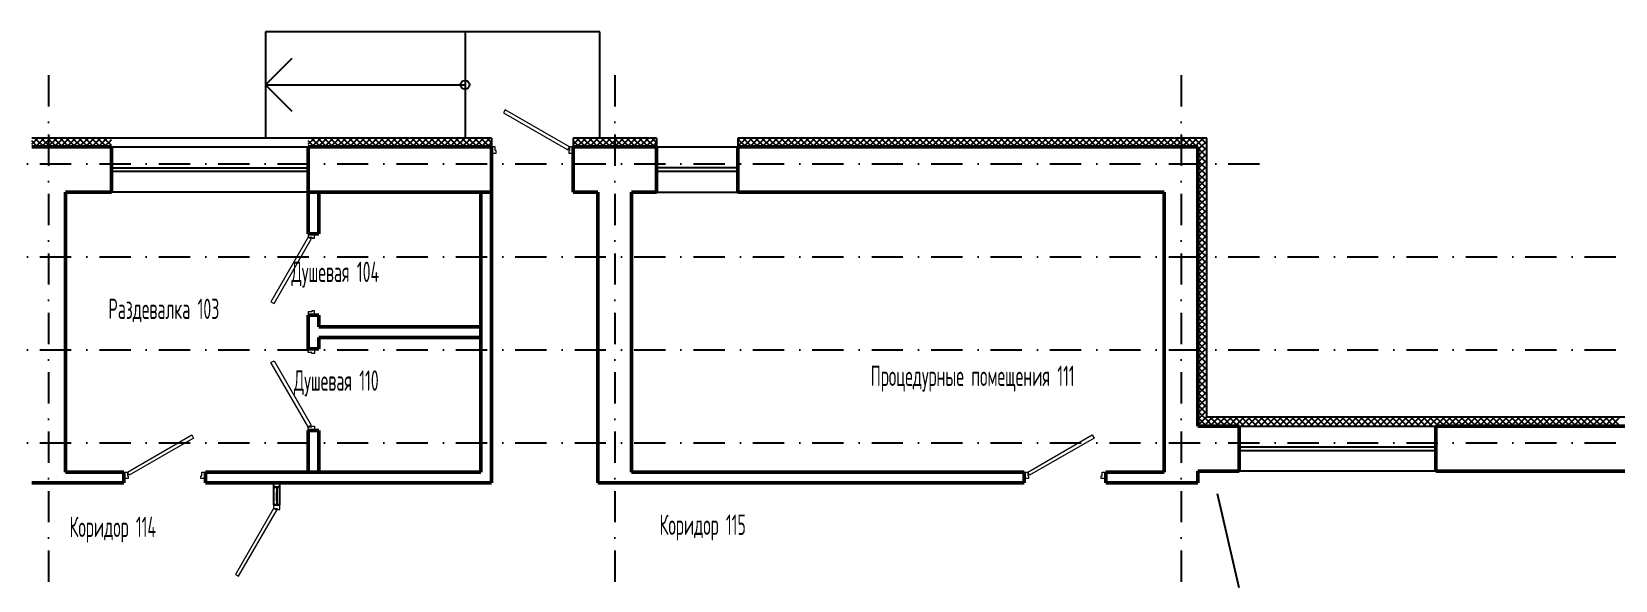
# Model space of a CAD drawing. Extents: x -1560602 to 321118, y -2308202 to -430103.
# Drawn here: x -1522665 to -1504795, y -2036983 to -2030793 of the extents above; entities that cross this region are included whole.
import ezdxf

# ---------------------------------------------------------------- set-up
doc = ezdxf.new("R2010")
doc.units = 0
doc.header["$MEASUREMENT"] = 0
doc.linetypes.add('Dot & Dashed', pattern=[670.277762, 352.777767, -176.388884, 0, -141.111112])
doc.linetypes.add('Штрихпунктирная', pattern=[0.670278, 0.352778, -0.176389, 0, -0.141111])
doc.layers.get('0').update_dxf_attribs({"color": 255, "linetype": 'CONTINUOUS'})
doc.layers.add('Двери', color=4, linetype='CONTINUOUS', lineweight=15)
doc.layers.add('стены', color=5, linetype='CONTINUOUS', lineweight=50)
for name, color, linetype in [('Оси', 253, 'Dot & Dashed'), ('отделка', 240, 'CONTINUOUS'), ('Текст', 7, 'CONTINUOUS'), ('Утеплитель', 6, 'CONTINUOUS')]:
    doc.layers.add(name, color=color, linetype=linetype)
doc.styles.get("Standard").update_dxf_attribs({"font": 'spds.shx', "width": 0.7, "height": 250})

msp = doc.modelspace()

# ---------------------------------------------------------------- linework, layer by layer
at = {"color": 0, "ltscale": 100}
for p, q in [((-1516254.7, -2030793.1), (-1520024.7, -2030793.1)), ((-1520024.7, -2030793.1), (-1520024.7, -2031993.1)), ((-1517774.7, -2030793.1), (-1517774.7, -2031993.1)), ((-1516254.7, -2031993.1), (-1516254.7, -2030793.1)), ((-1520024.7, -2031393.1), (-1519724.7, -2031093.1)), ((-1520024.7, -2031393.1), (-1517774.7, -2031393.1)), ((-1519724.7, -2031693.1), (-1520024.7, -2031393.1))]:
    msp.add_line(p, q, dxfattribs=at)
at = {"color": 0}
msp.add_line((-1509289.3, -2036003.8, 0), (-1509041.9, -2037063.3, 0), dxfattribs=at)
at = {"color": 0, "ltscale": 100}
msp.add_circle((-1517774.7, -2031393.1), 50, dxfattribs=at)
at = {"layer": 'Двери', "color": 0, "linetype": 'Continuous'}
for p, q in [((-1517322.2, -2031673.1), (-1517342.2, -2031707.7)), ((-1517342.2, -2031707.7), (-1516614.7, -2032127.7)), ((-1516594.7, -2032093.1), (-1517322.2, -2031673.1)), ((-1517434.7, -2032093.1), (-1517474.7, -2032093.1)), ((-1517474.7, -2032163.1), (-1517424.7, -2032163.1)), ((-1517434.7, -2032133.1), (-1517434.7, -2032093.1)), ((-1517424.7, -2032133.1), (-1517434.7, -2032133.1)), ((-1517424.7, -2032163.1), (-1517424.7, -2032133.1)), ((-1516614.7, -2032127.7), (-1516594.7, -2032093.1)), ((-1516594.7, -2032133.1), (-1516604.7, -2032133.1)), ((-1516604.7, -2032133.1), (-1516604.7, -2032163.1)), ((-1516604.7, -2032163.1), (-1516554.7, -2032163.1)), ((-1516554.7, -2032093.1), (-1516594.7, -2032093.1)), ((-1516594.7, -2032093.1), (-1516594.7, -2032133.1)), ((-1519544.7, -2033113.1), (-1519964.7, -2033840.6)), ((-1519930.1, -2033860.6), (-1519510.1, -2033133.1)), ((-1519544.7, -2033073.1), (-1519544.7, -2033113.1)), ((-1519544.7, -2033113.1), (-1519504.7, -2033113.1)), ((-1519510.1, -2033133.1), (-1519544.7, -2033113.1)), ((-1519504.7, -2033113.1), (-1519504.7, -2033123.1)), ((-1519504.7, -2033123.1), (-1519474.7, -2033123.1)), ((-1519474.7, -2033123.1), (-1519474.7, -2033073.1)), ((-1519964.7, -2033840.6), (-1519930.1, -2033860.6)), ((-1519504.7, -2033953.1), (-1519544.7, -2033953.1)), ((-1519544.7, -2033953.1), (-1519544.7, -2033993.1)), ((-1519474.7, -2033943.1), (-1519504.7, -2033943.1)), ((-1519504.7, -2033943.1), (-1519504.7, -2033953.1)), ((-1519474.7, -2033993.1), (-1519474.7, -2033943.1)), ((-1519544.7, -2034413.1), (-1519544.7, -2034373.1)), ((-1519504.7, -2034413.1), (-1519544.7, -2034413.1)), ((-1519504.7, -2034423.1), (-1519504.7, -2034413.1)), ((-1519474.7, -2034423.1), (-1519504.7, -2034423.1)), ((-1519474.7, -2034373.1), (-1519474.7, -2034423.1)), ((-1519964.7, -2034525.6), (-1519930.1, -2034505.6)), ((-1519544.7, -2035253.1), (-1519964.7, -2034525.6)), ((-1519930.1, -2034505.6), (-1519510.1, -2035233.1)), ((-1521584.7, -2035763.1), (-1520857.3, -2035343.1)), ((-1520837.3, -2035377.7), (-1521564.7, -2035797.7)), ((-1520857.3, -2035343.1), (-1520837.3, -2035377.7)), ((-1519510.1, -2035233.1), (-1519544.7, -2035253.1)), ((-1519544.7, -2035293.1), (-1519544.7, -2035253.1)), ((-1519544.7, -2035253.1), (-1519504.7, -2035253.1)), ((-1519504.7, -2035253.1), (-1519504.7, -2035243.1)), ((-1519504.7, -2035243.1), (-1519474.7, -2035243.1)), ((-1519474.7, -2035243.1), (-1519474.7, -2035293.1)), ((-1511424.7, -2035763.1), (-1510697.3, -2035343.1)), ((-1510677.3, -2035377.7), (-1511404.7, -2035797.7)), ((-1510697.3, -2035343.1), (-1510677.3, -2035377.7)), ((-1521624.7, -2035763.1), (-1521584.7, -2035763.1)), ((-1521574.7, -2035833.1), (-1521624.7, -2035833.1)), ((-1521584.7, -2035763.1), (-1521584.7, -2035803.1)), ((-1521564.7, -2035797.7), (-1521584.7, -2035763.1)), ((-1521584.7, -2035803.1), (-1521574.7, -2035803.1)), ((-1521574.7, -2035803.1), (-1521574.7, -2035833.1)), ((-1520754.7, -2035833.1), (-1520754.7, -2035803.1)), ((-1520754.7, -2035803.1), (-1520744.7, -2035803.1)), ((-1520704.7, -2035833.1), (-1520754.7, -2035833.1)), ((-1520744.7, -2035803.1), (-1520744.7, -2035763.1)), ((-1520744.7, -2035763.1), (-1520704.7, -2035763.1)), ((-1511464.7, -2035763.1), (-1511424.7, -2035763.1)), ((-1511414.7, -2035833.1), (-1511464.7, -2035833.1)), ((-1511424.7, -2035763.1), (-1511424.7, -2035803.1)), ((-1511404.7, -2035797.7), (-1511424.7, -2035763.1)), ((-1511424.7, -2035803.1), (-1511414.7, -2035803.1)), ((-1511414.7, -2035803.1), (-1511414.7, -2035833.1)), ((-1510594.7, -2035833.1), (-1510594.7, -2035803.1)), ((-1510594.7, -2035803.1), (-1510584.7, -2035803.1)), ((-1510544.7, -2035833.1), (-1510594.7, -2035833.1)), ((-1510584.7, -2035803.1), (-1510584.7, -2035763.1)), ((-1510584.7, -2035763.1), (-1510544.7, -2035763.1)), ((-1519934.7, -2036173.3), (-1520364.7, -2036918.1)), ((-1520330.1, -2036938.1), (-1519900.1, -2036193.3)), ((-1519934.7, -2036133.3), (-1519934.7, -2036173.3)), ((-1519934.7, -2036173.3), (-1519894.7, -2036173.3)), ((-1519900.1, -2036193.3), (-1519934.7, -2036173.3)), ((-1519894.7, -2036173.3), (-1519894.7, -2036183.3)), ((-1519894.7, -2036183.3), (-1519864.7, -2036183.3)), ((-1519864.7, -2036183.3), (-1519864.7, -2036133.3)), ((-1520364.7, -2036918.1), (-1520330.1, -2036938.1))]:
    msp.add_line(p, q, dxfattribs=at)
at = {"layer": 'Оси', "color": 0, "linetype": 'Штрихпунктирная', "lineweight": -3, "ltscale": 1000}
for p, q in [((-1522474.7, -2031283.4), (-1522474.7, -2057488.4)), ((-1516084.7, -2031283.4), (-1516084.7, -2057488.4)), ((-1509694.7, -2031283.4), (-1509694.7, -2057488.4)), ((-1556760.1, -2032283.4), (-1508694.7, -2032283.4)), ((-1556760.1, -2033333.4), (-1497304.7, -2033333.4)), ((-1556760.1, -2034383.4), (-1497304.7, -2034383.4)), ((-1556760.1, -2035433.4), (-1497304.7, -2035433.4))]:
    msp.add_line(p, q, dxfattribs=at)
at = {"layer": 'отделка', "color": 0, "ltscale": 100}
for p, q in [((-1521764.7, -2032093.1), (-1519544.7, -2032093.1)), ((-1515614.7, -2032093.1), (-1514694.7, -2032093.1)), ((-1521764.7, -2032328.1), (-1519544.7, -2032328.1)), ((-1515614.7, -2032325.2), (-1514694.7, -2032325.2)), ((-1521764.7, -2032368.1), (-1519544.7, -2032368.1)), ((-1515614.7, -2032365.2), (-1514694.7, -2032365.2)), ((-1519544.7, -2032603.1), (-1521764.7, -2032603.1)), ((-1515614.7, -2032603.1), (-1514694.7, -2032603.1)), ((-1509039.7, -2035243.1), (-1506819.7, -2035243.1)), ((-1509039.7, -2035478.1), (-1506819.7, -2035478.1)), ((-1509039.7, -2035518.1), (-1506819.7, -2035518.1)), ((-1506819.7, -2035753.1), (-1509039.7, -2035753.1))]:
    msp.add_line(p, q, dxfattribs=at)
at = {"layer": 'отделка', "color": 0, "linetype": 'Continuous'}
for p, q in [((-1519934.7, -2035883.1), (-1519934.7, -2035933.1)), ((-1519864.7, -2035933.1), (-1519864.7, -2035883.1)), ((-1519934.7, -2035933.1), (-1519864.7, -2035933.1)), ((-1519934.7, -2035933.1), (-1519934.7, -2035983.1)), ((-1519894.7, -2035933.1), (-1519934.7, -2035933.1)), ((-1519934.7, -2035983.1), (-1519934.7, -2036083.1)), ((-1519934.7, -2036083.1), (-1519934.7, -2036133.1)), ((-1519899.7, -2035933.1), (-1519899.7, -2036133.1)), ((-1519899.7, -2036083.1), (-1519899.7, -2035983.1)), ((-1519864.7, -2035933.1), (-1519894.7, -2035933.1)), ((-1519864.7, -2036133.1), (-1519864.7, -2035933.1)), ((-1519864.7, -2036133.1), (-1519934.7, -2036133.1)), ((-1519934.7, -2036133.1), (-1519894.7, -2036133.1)), ((-1519894.7, -2036133.1), (-1519864.7, -2036133.1))]:
    msp.add_line(p, q, dxfattribs=at)
at = {"layer": 'стены', "color": 0, "ltscale": 100}
for p, q in [((-1521764.7, -2032093.1), (-1522664.7, -2032093.1)), ((-1521764.7, -2032093.1), (-1521764.7, -2032163.1)), ((-1521764.7, -2032163.1), (-1521764.7, -2032603.1)), ((-1519544.7, -2032093.1), (-1519544.7, -2032163.1)), ((-1517474.7, -2032093.1), (-1519544.7, -2032093.1)), ((-1519544.7, -2032163.1), (-1519544.7, -2032603.1)), ((-1517474.7, -2032093.1), (-1517474.7, -2035883.1)), ((-1516554.7, -2032603.1), (-1516554.7, -2032093.1)), ((-1515614.7, -2032093.1), (-1516554.7, -2032093.1)), ((-1515614.7, -2032093.1), (-1515614.7, -2032603.1)), ((-1509504.7, -2032093.1), (-1514694.7, -2032093.1)), ((-1514694.7, -2032093.1), (-1514694.7, -2032603.1)), ((-1509504.7, -2035243.1), (-1509504.7, -2032093.1)), ((-1509504.7, -2032093.1), (-1509504.7, -2032093.1)), ((-1522284.7, -2033653.1), (-1522284.7, -2032603.1)), ((-1522284.7, -2032603.1), (-1521764.7, -2032603.1)), ((-1518294.7, -2032603.1), (-1519544.7, -2032603.1)), ((-1519544.7, -2032603.1), (-1519544.7, -2033073.1)), ((-1519424.7, -2033073.1), (-1519424.7, -2032603.1)), ((-1518294.7, -2032603.1), (-1517474.7, -2032603.1)), ((-1517594.7, -2035763.1), (-1517594.7, -2032603.1)), ((-1516274.7, -2032603.1), (-1516554.7, -2032603.1)), ((-1516274.7, -2032603.1), (-1516274.7, -2035883.1)), ((-1515894.7, -2035763.1), (-1515894.7, -2032603.1)), ((-1515614.7, -2032603.1), (-1515894.7, -2032603.1)), ((-1514694.7, -2032603.1), (-1509884.7, -2032603.1)), ((-1509884.7, -2032603.1), (-1509884.7, -2035243.1)), ((-1519544.7, -2033073.1), (-1519424.7, -2033073.1)), ((-1522284.7, -2035763.1), (-1522284.7, -2033653.1)), ((-1519544.7, -2034373.1), (-1519544.7, -2033993.1)), ((-1519544.7, -2033993.1), (-1519424.7, -2033993.1)), ((-1519424.7, -2033993.1), (-1519424.7, -2034123.1)), ((-1519424.7, -2034123.1), (-1517594.7, -2034123.1)), ((-1519424.7, -2034373.1), (-1519424.7, -2034243.1)), ((-1519424.7, -2034243.1), (-1517594.7, -2034243.1)), ((-1519544.7, -2034373.1), (-1519424.7, -2034373.1)), ((-1519544.7, -2035763.1), (-1519544.7, -2035293.1)), ((-1519544.7, -2035293.1), (-1519424.7, -2035293.1)), ((-1519424.7, -2035293.1), (-1519424.7, -2035763.1)), ((-1509884.7, -2035753.1), (-1509884.7, -2035243.1)), ((-1509039.7, -2035243.1), (-1509504.7, -2035243.1)), ((-1509039.7, -2035243.1), (-1509039.7, -2035313.1)), ((-1509039.7, -2035313.1), (-1509039.7, -2035753.1)), ((-1498354.7, -2035243.1), (-1506819.7, -2035243.1)), ((-1506819.7, -2035243.1), (-1506819.7, -2035313.1)), ((-1506819.7, -2035313.1), (-1506819.7, -2035753.1)), ((-1521624.7, -2035763.1), (-1522284.7, -2035763.1)), ((-1522284.7, -2035883.1), (-1521624.7, -2035883.1)), ((-1521624.7, -2035763.1), (-1521624.7, -2035883.1)), ((-1521624.7, -2035858.1), (-1521624.7, -2035788.1)), ((-1520704.7, -2035788.1), (-1520704.7, -2035763.1)), ((-1518294.7, -2035763.1), (-1520704.7, -2035763.1)), ((-1520704.7, -2035765), (-1520704.7, -2035885)), ((-1520704.7, -2035858.1), (-1520704.7, -2035788.1)), ((-1520704.7, -2035883.1), (-1520704.7, -2035858.1)), ((-1520704.7, -2035883.1), (-1519934.7, -2035883.1)), ((-1519934.7, -2035883.1), (-1517474.7, -2035883.1)), ((-1517594.7, -2035763.1), (-1518294.7, -2035763.1)), ((-1511464.7, -2035763.1), (-1515894.7, -2035763.1)), ((-1515894.7, -2035883.1), (-1511464.7, -2035883.1)), ((-1511464.7, -2035763.1), (-1511464.7, -2035883.1)), ((-1509884.7, -2035763.1), (-1510544.7, -2035763.1)), ((-1510544.7, -2035765), (-1510544.7, -2035885)), ((-1510544.7, -2035883.1), (-1509884.7, -2035883.1)), ((-1509884.7, -2035753.1), (-1509884.7, -2035763.1)), ((-1509504.7, -2035883.1), (-1509504.7, -2035753.1)), ((-1509504.7, -2035753.1), (-1509039.7, -2035753.1)), ((-1506819.7, -2035753.1), (-1498534.7, -2035753.1))]:
    msp.add_line(p, q, dxfattribs=at)
at = {"layer": 'стены', "color": 0, "linetype": 'Continuous', "ltscale": 100}
for p, q in [((-1521764.7, -2032093.1), (-1521764.7, -2032163.1)), ((-1519544.7, -2032093.1), (-1519544.7, -2032163.1)), ((-1509039.7, -2035243.1), (-1509039.7, -2035313.1)), ((-1506819.7, -2035243.1), (-1506819.7, -2035313.1)), ((-1522664.7, -2035883.1), (-1522284.7, -2035883.1)), ((-1521624.7, -2035858.1), (-1521624.7, -2035788.1)), ((-1521624.7, -2035858.1), (-1521624.7, -2035788.1)), ((-1520704.7, -2035788.1), (-1520704.7, -2035858.1)), ((-1520704.7, -2035858.1), (-1520704.7, -2035788.1)), ((-1515894.7, -2035883.1), (-1516274.7, -2035883.1)), ((-1509504.7, -2035883.1), (-1509884.7, -2035883.1))]:
    msp.add_line(p, q, dxfattribs=at)
at = {"layer": 'Утеплитель', "color": 0, "ltscale": 100}
for p, q in [((-1521764.7, -2031993.1), (-1522664.7, -2031993.1)), ((-1522664.7, -2032063.7), (-1522594.1, -2031993.1)), ((-1522527.4, -2032093.1), (-1522627.4, -2031993.1)), ((-1522623.4, -2032093.1), (-1522523.4, -2031993.1)), ((-1522456.7, -2032093.1), (-1522556.7, -2031993.1)), ((-1522552.7, -2032093.1), (-1522452.7, -2031993.1)), ((-1522386, -2032093.1), (-1522486, -2031993.1)), ((-1522481.9, -2032093.1), (-1522381.9, -2031993.1)), ((-1522315.2, -2032093.1), (-1522415.2, -2031993.1)), ((-1522411.2, -2032093.1), (-1522311.2, -2031993.1)), ((-1522244.5, -2032093.1), (-1522344.5, -2031993.1)), ((-1522340.5, -2032093.1), (-1522240.5, -2031993.1)), ((-1522173.8, -2032093.1), (-1522273.8, -2031993.1)), ((-1522269.8, -2032093.1), (-1522169.8, -2031993.1)), ((-1522103.1, -2032093.1), (-1522203.1, -2031993.1)), ((-1522199.1, -2032093.1), (-1522099.1, -2031993.1)), ((-1522032.4, -2032093.1), (-1522132.4, -2031993.1)), ((-1522128.4, -2032093.1), (-1522028.4, -2031993.1)), ((-1521961.7, -2032093.1), (-1522061.7, -2031993.1)), ((-1522057.7, -2032093.1), (-1521957.7, -2031993.1)), ((-1521891, -2032093.1), (-1521991, -2031993.1)), ((-1521987, -2032093.1), (-1521887, -2031993.1)), ((-1521820.3, -2032093.1), (-1521920.3, -2031993.1)), ((-1521916.3, -2032093.1), (-1521816.3, -2031993.1)), ((-1521764.7, -2032077.9), (-1521849.6, -2031993.1)), ((-1521764.7, -2032007.2), (-1521778.8, -2031993.1)), ((-1517474.7, -2031993.1), (-1521764.7, -2031993.1)), ((-1519544.7, -2032063.7), (-1519474.1, -2031993.1)), ((-1519407.4, -2032093.1), (-1519507.4, -2031993.1)), ((-1519503.4, -2032093.1), (-1519403.4, -2031993.1)), ((-1519336.7, -2032093.1), (-1519436.7, -2031993.1)), ((-1519432.7, -2032093.1), (-1519332.7, -2031993.1)), ((-1519266, -2032093.1), (-1519366, -2031993.1)), ((-1519361.9, -2032093.1), (-1519261.9, -2031993.1)), ((-1519195.2, -2032093.1), (-1519295.2, -2031993.1)), ((-1519291.2, -2032093.1), (-1519191.2, -2031993.1)), ((-1519124.5, -2032093.1), (-1519224.5, -2031993.1)), ((-1519220.5, -2032093.1), (-1519120.5, -2031993.1)), ((-1519053.8, -2032093.1), (-1519153.8, -2031993.1)), ((-1519149.8, -2032093.1), (-1519049.8, -2031993.1)), ((-1518983.1, -2032093.1), (-1519083.1, -2031993.1)), ((-1519079.1, -2032093.1), (-1518979.1, -2031993.1)), ((-1518912.4, -2032093.1), (-1519012.4, -2031993.1)), ((-1519008.4, -2032093.1), (-1518908.4, -2031993.1)), ((-1518841.7, -2032093.1), (-1518941.7, -2031993.1)), ((-1518937.7, -2032093.1), (-1518837.7, -2031993.1)), ((-1518771, -2032093.1), (-1518871, -2031993.1)), ((-1518867, -2032093.1), (-1518767, -2031993.1)), ((-1518700.3, -2032093.1), (-1518800.3, -2031993.1)), ((-1518796.3, -2032093.1), (-1518696.3, -2031993.1)), ((-1518629.6, -2032093.1), (-1518729.6, -2031993.1)), ((-1518725.6, -2032093.1), (-1518625.6, -2031993.1)), ((-1518558.8, -2032093.1), (-1518658.8, -2031993.1)), ((-1518654.8, -2032093.1), (-1518554.8, -2031993.1)), ((-1518488.1, -2032093.1), (-1518588.1, -2031993.1)), ((-1518584.1, -2032093.1), (-1518484.1, -2031993.1)), ((-1518417.4, -2032093.1), (-1518517.4, -2031993.1)), ((-1518513.4, -2032093.1), (-1518413.4, -2031993.1)), ((-1518346.7, -2032093.1), (-1518446.7, -2031993.1)), ((-1518442.7, -2032093.1), (-1518342.7, -2031993.1)), ((-1518276, -2032093.1), (-1518376, -2031993.1)), ((-1518372, -2032093.1), (-1518272, -2031993.1)), ((-1518205.3, -2032093.1), (-1518305.3, -2031993.1)), ((-1518301.3, -2032093.1), (-1518201.3, -2031993.1)), ((-1518134.6, -2032093.1), (-1518234.6, -2031993.1)), ((-1518230.6, -2032093.1), (-1518130.6, -2031993.1)), ((-1518063.9, -2032093.1), (-1518163.9, -2031993.1)), ((-1518159.9, -2032093.1), (-1518059.9, -2031993.1)), ((-1517993.2, -2032093.1), (-1518093.2, -2031993.1)), ((-1518089.2, -2032093.1), (-1517989.2, -2031993.1)), ((-1517922.5, -2032093.1), (-1518022.5, -2031993.1)), ((-1518018.4, -2032093.1), (-1517918.4, -2031993.1)), ((-1517851.7, -2032093.1), (-1517951.7, -2031993.1)), ((-1517947.7, -2032093.1), (-1517847.7, -2031993.1)), ((-1517781, -2032093.1), (-1517881, -2031993.1)), ((-1517877, -2032093.1), (-1517777, -2031993.1)), ((-1517710.3, -2032093.1), (-1517810.3, -2031993.1)), ((-1517806.3, -2032093.1), (-1517706.3, -2031993.1)), ((-1517639.6, -2032093.1), (-1517739.6, -2031993.1)), ((-1517735.6, -2032093.1), (-1517635.6, -2031993.1)), ((-1517568.9, -2032093.1), (-1517668.9, -2031993.1)), ((-1517664.9, -2032093.1), (-1517564.9, -2031993.1)), ((-1517498.2, -2032093.1), (-1517598.2, -2031993.1)), ((-1517594.2, -2032093.1), (-1517494.2, -2031993.1)), ((-1517474.7, -2032045.8), (-1517527.5, -2031993.1)), ((-1517474.7, -2031993.1), (-1517474.7, -2032093.1)), ((-1516554.7, -2031993.1), (-1516554.7, -2032093.1)), ((-1515614.7, -2031993.1), (-1516554.7, -2031993.1)), ((-1516554.7, -2031994.4), (-1516553.4, -2031993.1)), ((-1516554.7, -2032065.1), (-1516482.7, -2031993.1)), ((-1516416, -2032093.1), (-1516516, -2031993.1)), ((-1516512, -2032093.1), (-1516412, -2031993.1)), ((-1516345.3, -2032093.1), (-1516445.3, -2031993.1)), ((-1516441.3, -2032093.1), (-1516341.3, -2031993.1)), ((-1516274.6, -2032093.1), (-1516374.6, -2031993.1)), ((-1516370.6, -2032093.1), (-1516270.6, -2031993.1)), ((-1516203.9, -2032093.1), (-1516303.9, -2031993.1)), ((-1516299.9, -2032093.1), (-1516199.9, -2031993.1)), ((-1516133.2, -2032093.1), (-1516233.2, -2031993.1)), ((-1516229.2, -2032093.1), (-1516129.2, -2031993.1)), ((-1516062.5, -2032093.1), (-1516162.5, -2031993.1)), ((-1516158.4, -2032093.1), (-1516058.4, -2031993.1)), ((-1515991.7, -2032093.1), (-1516091.7, -2031993.1)), ((-1516087.7, -2032093.1), (-1515987.7, -2031993.1)), ((-1515921, -2032093.1), (-1516021, -2031993.1)), ((-1516017, -2032093.1), (-1515917, -2031993.1)), ((-1515850.3, -2032093.1), (-1515950.3, -2031993.1)), ((-1515946.3, -2032093.1), (-1515846.3, -2031993.1)), ((-1515779.6, -2032093.1), (-1515879.6, -2031993.1)), ((-1515875.6, -2032093.1), (-1515775.6, -2031993.1)), ((-1515708.9, -2032093.1), (-1515808.9, -2031993.1)), ((-1515804.9, -2032093.1), (-1515704.9, -2031993.1)), ((-1515638.2, -2032093.1), (-1515738.2, -2031993.1)), ((-1515734.2, -2032093.1), (-1515634.2, -2031993.1)), ((-1515614.7, -2032045.8), (-1515667.5, -2031993.1)), ((-1515614.7, -2031993.1), (-1515614.7, -2032093.1)), ((-1514694.7, -2031993.1), (-1514694.7, -2032093.1)), ((-1509504.7, -2031993.1), (-1514694.7, -2031993.1)), ((-1514694.7, -2032013.3), (-1514674.5, -2031993.1)), ((-1514694.7, -2032084.1), (-1514603.8, -2031993.1)), ((-1514537.1, -2032093.1), (-1514637.1, -2031993.1)), ((-1514633.1, -2032093.1), (-1514533.1, -2031993.1)), ((-1514466.4, -2032093.1), (-1514566.4, -2031993.1)), ((-1514562.4, -2032093.1), (-1514462.4, -2031993.1)), ((-1514395.6, -2032093.1), (-1514495.6, -2031993.1)), ((-1514491.6, -2032093.1), (-1514391.6, -2031993.1)), ((-1514324.9, -2032093.1), (-1514424.9, -2031993.1)), ((-1514420.9, -2032093.1), (-1514320.9, -2031993.1)), ((-1514254.2, -2032093.1), (-1514354.2, -2031993.1)), ((-1514350.2, -2032093.1), (-1514250.2, -2031993.1)), ((-1514183.5, -2032093.1), (-1514283.5, -2031993.1)), ((-1514279.5, -2032093.1), (-1514179.5, -2031993.1)), ((-1514112.8, -2032093.1), (-1514212.8, -2031993.1)), ((-1514208.8, -2032093.1), (-1514108.8, -2031993.1)), ((-1514042.1, -2032093.1), (-1514142.1, -2031993.1)), ((-1514138.1, -2032093.1), (-1514038.1, -2031993.1)), ((-1513971.4, -2032093.1), (-1514071.4, -2031993.1)), ((-1514067.4, -2032093.1), (-1513967.4, -2031993.1)), ((-1513900.7, -2032093.1), (-1514000.7, -2031993.1)), ((-1513996.7, -2032093.1), (-1513896.7, -2031993.1)), ((-1513830, -2032093.1), (-1513930, -2031993.1)), ((-1513926, -2032093.1), (-1513826, -2031993.1)), ((-1513759.3, -2032093.1), (-1513859.3, -2031993.1)), ((-1513855.2, -2032093.1), (-1513755.2, -2031993.1)), ((-1513688.5, -2032093.1), (-1513788.5, -2031993.1)), ((-1513784.5, -2032093.1), (-1513684.5, -2031993.1)), ((-1513617.8, -2032093.1), (-1513717.8, -2031993.1)), ((-1513713.8, -2032093.1), (-1513613.8, -2031993.1)), ((-1513547.1, -2032093.1), (-1513647.1, -2031993.1)), ((-1513643.1, -2032093.1), (-1513543.1, -2031993.1)), ((-1513476.4, -2032093.1), (-1513576.4, -2031993.1)), ((-1513572.4, -2032093.1), (-1513472.4, -2031993.1)), ((-1513405.7, -2032093.1), (-1513505.7, -2031993.1)), ((-1513501.7, -2032093.1), (-1513401.7, -2031993.1)), ((-1513335, -2032093.1), (-1513435, -2031993.1)), ((-1513431, -2032093.1), (-1513331, -2031993.1)), ((-1513264.3, -2032093.1), (-1513364.3, -2031993.1)), ((-1513360.3, -2032093.1), (-1513260.3, -2031993.1)), ((-1513193.6, -2032093.1), (-1513293.6, -2031993.1)), ((-1513289.6, -2032093.1), (-1513189.6, -2031993.1)), ((-1513122.9, -2032093.1), (-1513222.9, -2031993.1)), ((-1513218.8, -2032093.1), (-1513118.8, -2031993.1)), ((-1513052.1, -2032093.1), (-1513152.1, -2031993.1)), ((-1513148.1, -2032093.1), (-1513048.1, -2031993.1)), ((-1512981.4, -2032093.1), (-1513081.4, -2031993.1)), ((-1513077.4, -2032093.1), (-1512977.4, -2031993.1)), ((-1512910.7, -2032093.1), (-1513010.7, -2031993.1)), ((-1513006.7, -2032093.1), (-1512906.7, -2031993.1)), ((-1512840, -2032093.1), (-1512940, -2031993.1)), ((-1512936, -2032093.1), (-1512836, -2031993.1)), ((-1512769.3, -2032093.1), (-1512869.3, -2031993.1)), ((-1512865.3, -2032093.1), (-1512765.3, -2031993.1)), ((-1512698.6, -2032093.1), (-1512798.6, -2031993.1)), ((-1512794.6, -2032093.1), (-1512694.6, -2031993.1)), ((-1512627.9, -2032093.1), (-1512727.9, -2031993.1)), ((-1512723.9, -2032093.1), (-1512623.9, -2031993.1)), ((-1512557.2, -2032093.1), (-1512657.2, -2031993.1)), ((-1512653.2, -2032093.1), (-1512553.2, -2031993.1)), ((-1512486.5, -2032093.1), (-1512586.5, -2031993.1)), ((-1512582.5, -2032093.1), (-1512482.5, -2031993.1)), ((-1512415.7, -2032093.1), (-1512515.7, -2031993.1)), ((-1512511.7, -2032093.1), (-1512411.7, -2031993.1)), ((-1512345, -2032093.1), (-1512445, -2031993.1)), ((-1512441, -2032093.1), (-1512341, -2031993.1)), ((-1512274.3, -2032093.1), (-1512374.3, -2031993.1)), ((-1512370.3, -2032093.1), (-1512270.3, -2031993.1)), ((-1512203.6, -2032093.1), (-1512303.6, -2031993.1)), ((-1512299.6, -2032093.1), (-1512199.6, -2031993.1)), ((-1512132.9, -2032093.1), (-1512232.9, -2031993.1)), ((-1512228.9, -2032093.1), (-1512128.9, -2031993.1)), ((-1512062.2, -2032093.1), (-1512162.2, -2031993.1)), ((-1512158.2, -2032093.1), (-1512058.2, -2031993.1)), ((-1511991.5, -2032093.1), (-1512091.5, -2031993.1)), ((-1512087.5, -2032093.1), (-1511987.5, -2031993.1)), ((-1511920.8, -2032093.1), (-1512020.8, -2031993.1)), ((-1512016.8, -2032093.1), (-1511916.8, -2031993.1)), ((-1511850.1, -2032093.1), (-1511950.1, -2031993.1)), ((-1511946.1, -2032093.1), (-1511846.1, -2031993.1)), ((-1511779.4, -2032093.1), (-1511879.4, -2031993.1)), ((-1511875.3, -2032093.1), (-1511775.3, -2031993.1)), ((-1511708.6, -2032093.1), (-1511808.6, -2031993.1)), ((-1511804.6, -2032093.1), (-1511704.6, -2031993.1)), ((-1511637.9, -2032093.1), (-1511737.9, -2031993.1)), ((-1511733.9, -2032093.1), (-1511633.9, -2031993.1)), ((-1511567.2, -2032093.1), (-1511667.2, -2031993.1)), ((-1511663.2, -2032093.1), (-1511563.2, -2031993.1)), ((-1511496.5, -2032093.1), (-1511596.5, -2031993.1)), ((-1511592.5, -2032093.1), (-1511492.5, -2031993.1)), ((-1511425.8, -2032093.1), (-1511525.8, -2031993.1)), ((-1511521.8, -2032093.1), (-1511421.8, -2031993.1)), ((-1511355.1, -2032093.1), (-1511455.1, -2031993.1)), ((-1511451.1, -2032093.1), (-1511351.1, -2031993.1)), ((-1511284.4, -2032093.1), (-1511384.4, -2031993.1)), ((-1511380.4, -2032093.1), (-1511280.4, -2031993.1)), ((-1511213.7, -2032093.1), (-1511313.7, -2031993.1)), ((-1511309.7, -2032093.1), (-1511209.7, -2031993.1)), ((-1511143, -2032093.1), (-1511243, -2031993.1)), ((-1511238.9, -2032093.1), (-1511138.9, -2031993.1)), ((-1511072.2, -2032093.1), (-1511172.2, -2031993.1)), ((-1511168.2, -2032093.1), (-1511068.2, -2031993.1)), ((-1511001.5, -2032093.1), (-1511101.5, -2031993.1)), ((-1511097.5, -2032093.1), (-1510997.5, -2031993.1)), ((-1510930.8, -2032093.1), (-1511030.8, -2031993.1)), ((-1511026.8, -2032093.1), (-1510926.8, -2031993.1)), ((-1510860.1, -2032093.1), (-1510960.1, -2031993.1)), ((-1510956.1, -2032093.1), (-1510856.1, -2031993.1)), ((-1510789.4, -2032093.1), (-1510889.4, -2031993.1)), ((-1510885.4, -2032093.1), (-1510785.4, -2031993.1)), ((-1510718.7, -2032093.1), (-1510818.7, -2031993.1)), ((-1510814.7, -2032093.1), (-1510714.7, -2031993.1)), ((-1510648, -2032093.1), (-1510748, -2031993.1)), ((-1510744, -2032093.1), (-1510644, -2031993.1)), ((-1510577.3, -2032093.1), (-1510677.3, -2031993.1)), ((-1510673.3, -2032093.1), (-1510573.3, -2031993.1)), ((-1510506.6, -2032093.1), (-1510606.6, -2031993.1)), ((-1510602.6, -2032093.1), (-1510502.6, -2031993.1)), ((-1510435.9, -2032093.1), (-1510535.9, -2031993.1)), ((-1510531.8, -2032093.1), (-1510431.8, -2031993.1)), ((-1510365.1, -2032093.1), (-1510465.1, -2031993.1)), ((-1510461.1, -2032093.1), (-1510361.1, -2031993.1)), ((-1510294.4, -2032093.1), (-1510394.4, -2031993.1)), ((-1510390.4, -2032093.1), (-1510290.4, -2031993.1)), ((-1510223.7, -2032093.1), (-1510323.7, -2031993.1)), ((-1510319.7, -2032093.1), (-1510219.7, -2031993.1)), ((-1510153, -2032093.1), (-1510253, -2031993.1)), ((-1510249, -2032093.1), (-1510149, -2031993.1)), ((-1510082.3, -2032093.1), (-1510182.3, -2031993.1)), ((-1510178.3, -2032093.1), (-1510078.3, -2031993.1)), ((-1510011.6, -2032093.1), (-1510111.6, -2031993.1)), ((-1510107.6, -2032093.1), (-1510007.6, -2031993.1)), ((-1509940.9, -2032093.1), (-1510040.9, -2031993.1)), ((-1510036.9, -2032093.1), (-1509936.9, -2031993.1)), ((-1509870.2, -2032093.1), (-1509970.2, -2031993.1)), ((-1509966.2, -2032093.1), (-1509866.2, -2031993.1)), ((-1509799.5, -2032093.1), (-1509899.5, -2031993.1)), ((-1509895.4, -2032093.1), (-1509795.4, -2031993.1)), ((-1509728.7, -2032093.1), (-1509828.7, -2031993.1)), ((-1509824.7, -2032093.1), (-1509724.7, -2031993.1)), ((-1509658, -2032093.1), (-1509758, -2031993.1)), ((-1509754, -2032093.1), (-1509654, -2031993.1)), ((-1509587.3, -2032093.1), (-1509687.3, -2031993.1)), ((-1509683.3, -2032093.1), (-1509583.3, -2031993.1)), ((-1509516.6, -2032093.1), (-1509616.6, -2031993.1)), ((-1509612.6, -2032093.1), (-1509512.6, -2031993.1)), ((-1509504.7, -2032034.2), (-1509545.9, -2031993.1)), ((-1509404.7, -2031993.1), (-1509504.7, -2031993.1)), ((-1509504.7, -2032055.9), (-1509441.9, -2031993.1)), ((-1509435.8, -2032032.5), (-1509475.2, -2031993.1)), ((-1509404.7, -2035143.1), (-1509404.7, -2031993.1)), ((-1522598.1, -2032093.1), (-1522664.7, -2032026.4)), ((-1521845.6, -2032093.1), (-1521764.7, -2032012.3)), ((-1521774.8, -2032093.1), (-1521764.7, -2032083)), ((-1519478.1, -2032093.1), (-1519544.7, -2032026.4)), ((-1517523.5, -2032093.1), (-1517474.7, -2032044.4)), ((-1516486.7, -2032093.1), (-1516554.7, -2032025.1)), ((-1515663.5, -2032093.1), (-1515614.7, -2032044.4)), ((-1514607.8, -2032093.1), (-1514694.7, -2032006.1)), ((-1514678.5, -2032093.1), (-1514694.7, -2032076.8)), ((-1509541.9, -2032093.1), (-1509504.7, -2032055.9)), ((-1509466.9, -2032072.1), (-1509504.7, -2032034.2)), ((-1509504.7, -2032126.6), (-1509471.2, -2032093.1)), ((-1509504.7, -2032197.4), (-1509404.7, -2032097.4)), ((-1509504.7, -2032268.1), (-1509404.7, -2032168.1)), ((-1509404.7, -2032275.7), (-1509504.7, -2032175.7)), ((-1509404.7, -2032205), (-1509498, -2032111.7)), ((-1509471.2, -2032093.1), (-1509404.7, -2032026.6)), ((-1509445.9, -2032093.1), (-1509466.9, -2032072.1)), ((-1509404.7, -2032134.2), (-1509445.9, -2032093.1)), ((-1509404.7, -2032063.5), (-1509435.8, -2032032.5)), ((-1509504.7, -2032338.8), (-1509404.7, -2032238.8)), ((-1509404.7, -2032346.4), (-1509504.7, -2032246.4)), ((-1509504.7, -2032409.5), (-1509404.7, -2032309.5)), ((-1509404.7, -2032417.1), (-1509504.7, -2032317.1)), ((-1509504.7, -2032480.2), (-1509404.7, -2032380.2)), ((-1509404.7, -2032487.8), (-1509504.7, -2032387.8)), ((-1509504.7, -2032550.9), (-1509404.7, -2032450.9)), ((-1509404.7, -2032558.5), (-1509504.7, -2032458.5)), ((-1509504.7, -2032621.6), (-1509404.7, -2032521.6)), ((-1509404.7, -2032629.2), (-1509504.7, -2032529.2)), ((-1509504.7, -2032692.3), (-1509404.7, -2032592.3)), ((-1509404.7, -2032699.9), (-1509504.7, -2032599.9)), ((-1509504.7, -2032763), (-1509404.7, -2032663)), ((-1509404.7, -2032770.6), (-1509504.7, -2032670.6)), ((-1509504.7, -2032833.8), (-1509404.7, -2032733.8)), ((-1509404.7, -2032841.3), (-1509504.7, -2032741.3)), ((-1509504.7, -2032904.5), (-1509404.7, -2032804.5)), ((-1509404.7, -2032912.1), (-1509504.7, -2032812.1)), ((-1509504.7, -2032975.2), (-1509404.7, -2032875.2)), ((-1509404.7, -2032982.8), (-1509504.7, -2032882.8)), ((-1509504.7, -2033045.9), (-1509404.7, -2032945.9)), ((-1509404.7, -2033053.5), (-1509504.7, -2032953.5)), ((-1509504.7, -2033116.6), (-1509404.7, -2033016.6)), ((-1509404.7, -2033124.2), (-1509504.7, -2033024.2)), ((-1509504.7, -2033187.3), (-1509404.7, -2033087.3)), ((-1509404.7, -2033194.9), (-1509504.7, -2033094.9)), ((-1509504.7, -2033258), (-1509404.7, -2033158)), ((-1509404.7, -2033265.6), (-1509504.7, -2033165.6)), ((-1509504.7, -2033328.7), (-1509404.7, -2033228.7)), ((-1509404.7, -2033336.3), (-1509504.7, -2033236.3)), ((-1509504.7, -2033399.4), (-1509404.7, -2033299.4)), ((-1509404.7, -2033407), (-1509504.7, -2033307)), ((-1509504.7, -2033470.1), (-1509404.7, -2033370.1)), ((-1509404.7, -2033477.7), (-1509504.7, -2033377.7)), ((-1509504.7, -2033540.9), (-1509404.7, -2033440.9)), ((-1509404.7, -2033548.5), (-1509504.7, -2033448.5)), ((-1509504.7, -2033611.6), (-1509404.7, -2033511.6)), ((-1509404.7, -2033619.2), (-1509504.7, -2033519.2)), ((-1509504.7, -2033682.3), (-1509404.7, -2033582.3)), ((-1509404.7, -2033689.9), (-1509504.7, -2033589.9)), ((-1509504.7, -2033753), (-1509404.7, -2033653)), ((-1509404.7, -2033760.6), (-1509504.7, -2033660.6)), ((-1509504.7, -2033823.7), (-1509404.7, -2033723.7)), ((-1509404.7, -2033831.3), (-1509504.7, -2033731.3)), ((-1509504.7, -2033894.4), (-1509404.7, -2033794.4)), ((-1509404.7, -2033902), (-1509504.7, -2033802)), ((-1509504.7, -2033965.1), (-1509404.7, -2033865.1)), ((-1509404.7, -2033972.7), (-1509504.7, -2033872.7)), ((-1509504.7, -2034035.8), (-1509404.7, -2033935.8)), ((-1509404.7, -2034043.4), (-1509504.7, -2033943.4)), ((-1509504.7, -2034106.5), (-1509404.7, -2034006.5)), ((-1509404.7, -2034114.1), (-1509504.7, -2034014.1)), ((-1509504.7, -2034177.3), (-1509404.7, -2034077.3)), ((-1509404.7, -2034184.9), (-1509504.7, -2034084.9)), ((-1509504.7, -2034248), (-1509404.7, -2034148)), ((-1509404.7, -2034255.6), (-1509504.7, -2034155.6)), ((-1509504.7, -2034318.7), (-1509404.7, -2034218.7)), ((-1509404.7, -2034326.3), (-1509504.7, -2034226.3)), ((-1509504.7, -2034389.4), (-1509404.7, -2034289.4)), ((-1509404.7, -2034397), (-1509504.7, -2034297)), ((-1509504.7, -2034460.1), (-1509404.7, -2034360.1)), ((-1509404.7, -2034467.7), (-1509504.7, -2034367.7)), ((-1509504.7, -2034530.8), (-1509404.7, -2034430.8)), ((-1509404.7, -2034538.4), (-1509504.7, -2034438.4)), ((-1509504.7, -2034601.5), (-1509404.7, -2034501.5)), ((-1509404.7, -2034609.1), (-1509504.7, -2034509.1)), ((-1509504.7, -2034672.2), (-1509404.7, -2034572.2)), ((-1509404.7, -2034679.8), (-1509504.7, -2034579.8)), ((-1509504.7, -2034742.9), (-1509404.7, -2034642.9)), ((-1509404.7, -2034750.5), (-1509504.7, -2034650.5)), ((-1509504.7, -2034813.6), (-1509404.7, -2034713.6)), ((-1509404.7, -2034821.2), (-1509504.7, -2034721.2)), ((-1509504.7, -2034884.4), (-1509404.7, -2034784.4)), ((-1509404.7, -2034892), (-1509504.7, -2034792)), ((-1509504.7, -2034955.1), (-1509404.7, -2034855.1)), ((-1509404.7, -2034962.7), (-1509504.7, -2034862.7)), ((-1509504.7, -2035025.8), (-1509404.7, -2034925.8)), ((-1509404.7, -2035033.4), (-1509504.7, -2034933.4)), ((-1509504.7, -2035096.5), (-1509404.7, -2034996.5)), ((-1509404.7, -2035104.1), (-1509504.7, -2035004.1)), ((-1509436.4, -2035143.1), (-1509504.7, -2035074.8)), ((-1509504.7, -2035167.2), (-1509480.6, -2035143.1)), ((-1509504.7, -2035237.9), (-1509409.9, -2035143.1)), ((-1509449.8, -2035200.4), (-1509504.7, -2035145.5)), ((-1509480.6, -2035143.1), (-1509404.7, -2035067.2)), ((-1509407.2, -2035243.1), (-1509456, -2035194.3)), ((-1509439.2, -2035243.1), (-1509339.2, -2035143.1)), ((-1509418.7, -2035160.8), (-1509436.4, -2035143.1)), ((-1509336.4, -2035243.1), (-1509420.6, -2035158.9)), ((-1509409.9, -2035143.1), (-1509404.7, -2035137.9)), ((-1509039.7, -2035143.1), (-1509404.7, -2035143.1)), ((-1509368.5, -2035243.1), (-1509268.5, -2035143.1)), ((-1509265.7, -2035243.1), (-1509365.7, -2035143.1)), ((-1509297.8, -2035243.1), (-1509197.8, -2035143.1)), ((-1509195, -2035243.1), (-1509295, -2035143.1)), ((-1509227.1, -2035243.1), (-1509127.1, -2035143.1)), ((-1509124.3, -2035243.1), (-1509224.3, -2035143.1)), ((-1509156.4, -2035243.1), (-1509056.4, -2035143.1)), ((-1509053.6, -2035243.1), (-1509153.6, -2035143.1)), ((-1509085.7, -2035243.1), (-1509039.7, -2035197.2)), ((-1509039.7, -2035186.2), (-1509082.9, -2035143.1)), ((-1498504.7, -2035143.1), (-1509039.7, -2035143.1)), ((-1509039.7, -2035197.2), (-1508985.7, -2035143.1)), ((-1508982.9, -2035243.1), (-1509039.7, -2035186.2)), ((-1509015, -2035243.1), (-1508915, -2035143.1)), ((-1508912.2, -2035243.1), (-1509012.2, -2035143.1)), ((-1508944.2, -2035243.1), (-1508844.2, -2035143.1)), ((-1508841.5, -2035243.1), (-1508941.5, -2035143.1)), ((-1508873.5, -2035243.1), (-1508773.5, -2035143.1)), ((-1508770.8, -2035243.1), (-1508870.8, -2035143.1)), ((-1508802.8, -2035243.1), (-1508702.8, -2035143.1)), ((-1508700.1, -2035243.1), (-1508800.1, -2035143.1)), ((-1508732.1, -2035243.1), (-1508632.1, -2035143.1)), ((-1508629.3, -2035243.1), (-1508729.3, -2035143.1)), ((-1508661.4, -2035243.1), (-1508561.4, -2035143.1)), ((-1508558.6, -2035243.1), (-1508658.6, -2035143.1)), ((-1508590.7, -2035243.1), (-1508490.7, -2035143.1)), ((-1508487.9, -2035243.1), (-1508587.9, -2035143.1)), ((-1508520, -2035243.1), (-1508420, -2035143.1)), ((-1508417.2, -2035243.1), (-1508517.2, -2035143.1)), ((-1508449.3, -2035243.1), (-1508349.3, -2035143.1)), ((-1508346.5, -2035243.1), (-1508446.5, -2035143.1)), ((-1508378.6, -2035243.1), (-1508278.6, -2035143.1)), ((-1508275.8, -2035243.1), (-1508375.8, -2035143.1)), ((-1508307.8, -2035243.1), (-1508207.8, -2035143.1)), ((-1508205.1, -2035243.1), (-1508305.1, -2035143.1)), ((-1508237.1, -2035243.1), (-1508137.1, -2035143.1)), ((-1508134.4, -2035243.1), (-1508234.4, -2035143.1)), ((-1508166.4, -2035243.1), (-1508066.4, -2035143.1)), ((-1508063.7, -2035243.1), (-1508163.7, -2035143.1)), ((-1508095.7, -2035243.1), (-1507995.7, -2035143.1)), ((-1507992.9, -2035243.1), (-1508092.9, -2035143.1)), ((-1508025, -2035243.1), (-1507925, -2035143.1)), ((-1507922.2, -2035243.1), (-1508022.2, -2035143.1)), ((-1507954.3, -2035243.1), (-1507854.3, -2035143.1)), ((-1507851.5, -2035243.1), (-1507951.5, -2035143.1)), ((-1507883.6, -2035243.1), (-1507783.6, -2035143.1)), ((-1507780.8, -2035243.1), (-1507880.8, -2035143.1)), ((-1507812.9, -2035243.1), (-1507712.9, -2035143.1)), ((-1507710.1, -2035243.1), (-1507810.1, -2035143.1)), ((-1507742.2, -2035243.1), (-1507642.2, -2035143.1)), ((-1507639.4, -2035243.1), (-1507739.4, -2035143.1)), ((-1507671.4, -2035243.1), (-1507571.4, -2035143.1)), ((-1507568.7, -2035243.1), (-1507668.7, -2035143.1)), ((-1507600.7, -2035243.1), (-1507500.7, -2035143.1)), ((-1507498, -2035243.1), (-1507598, -2035143.1)), ((-1507530, -2035243.1), (-1507430, -2035143.1)), ((-1507427.3, -2035243.1), (-1507527.3, -2035143.1)), ((-1507459.3, -2035243.1), (-1507359.3, -2035143.1)), ((-1507356.5, -2035243.1), (-1507456.5, -2035143.1)), ((-1507388.6, -2035243.1), (-1507288.6, -2035143.1)), ((-1507285.8, -2035243.1), (-1507385.8, -2035143.1)), ((-1507317.9, -2035243.1), (-1507217.9, -2035143.1)), ((-1507215.1, -2035243.1), (-1507315.1, -2035143.1)), ((-1507247.2, -2035243.1), (-1507147.2, -2035143.1)), ((-1507144.4, -2035243.1), (-1507244.4, -2035143.1)), ((-1507176.5, -2035243.1), (-1507076.5, -2035143.1)), ((-1507073.7, -2035243.1), (-1507173.7, -2035143.1)), ((-1507105.8, -2035243.1), (-1507005.8, -2035143.1)), ((-1507003, -2035243.1), (-1507103, -2035143.1)), ((-1507035.1, -2035243.1), (-1506935.1, -2035143.1)), ((-1506932.3, -2035243.1), (-1507032.3, -2035143.1)), ((-1506964.3, -2035243.1), (-1506864.3, -2035143.1)), ((-1506861.6, -2035243.1), (-1506961.6, -2035143.1)), ((-1506893.6, -2035243.1), (-1506793.6, -2035143.1)), ((-1506790.9, -2035243.1), (-1506890.9, -2035143.1)), ((-1506822.9, -2035243.1), (-1506722.9, -2035143.1)), ((-1506720.2, -2035243.1), (-1506820.2, -2035143.1)), ((-1506752.2, -2035243.1), (-1506652.2, -2035143.1)), ((-1506649.4, -2035243.1), (-1506749.4, -2035143.1)), ((-1506681.5, -2035243.1), (-1506581.5, -2035143.1)), ((-1506578.7, -2035243.1), (-1506678.7, -2035143.1)), ((-1506610.8, -2035243.1), (-1506510.8, -2035143.1)), ((-1506508, -2035243.1), (-1506608, -2035143.1)), ((-1506540.1, -2035243.1), (-1506440.1, -2035143.1)), ((-1506437.3, -2035243.1), (-1506537.3, -2035143.1)), ((-1506469.4, -2035243.1), (-1506369.4, -2035143.1)), ((-1506366.6, -2035243.1), (-1506466.6, -2035143.1)), ((-1506398.7, -2035243.1), (-1506298.7, -2035143.1)), ((-1506295.9, -2035243.1), (-1506395.9, -2035143.1)), ((-1506327.9, -2035243.1), (-1506227.9, -2035143.1)), ((-1506225.2, -2035243.1), (-1506325.2, -2035143.1)), ((-1506257.2, -2035243.1), (-1506157.2, -2035143.1)), ((-1506154.5, -2035243.1), (-1506254.5, -2035143.1)), ((-1506186.5, -2035243.1), (-1506086.5, -2035143.1)), ((-1506083.8, -2035243.1), (-1506183.8, -2035143.1)), ((-1506115.8, -2035243.1), (-1506015.8, -2035143.1)), ((-1506013, -2035243.1), (-1506113, -2035143.1)), ((-1506045.1, -2035243.1), (-1505945.1, -2035143.1)), ((-1505942.3, -2035243.1), (-1506042.3, -2035143.1)), ((-1505974.4, -2035243.1), (-1505874.4, -2035143.1)), ((-1505871.6, -2035243.1), (-1505971.6, -2035143.1)), ((-1505903.7, -2035243.1), (-1505803.7, -2035143.1)), ((-1505800.9, -2035243.1), (-1505900.9, -2035143.1)), ((-1505833, -2035243.1), (-1505733, -2035143.1)), ((-1505730.2, -2035243.1), (-1505830.2, -2035143.1)), ((-1505762.3, -2035243.1), (-1505662.3, -2035143.1)), ((-1505659.5, -2035243.1), (-1505759.5, -2035143.1)), ((-1505691.5, -2035243.1), (-1505591.5, -2035143.1)), ((-1505588.8, -2035243.1), (-1505688.8, -2035143.1)), ((-1505620.8, -2035243.1), (-1505520.8, -2035143.1)), ((-1505518.1, -2035243.1), (-1505618.1, -2035143.1)), ((-1505550.1, -2035243.1), (-1505450.1, -2035143.1)), ((-1505447.4, -2035243.1), (-1505547.4, -2035143.1)), ((-1505479.4, -2035243.1), (-1505379.4, -2035143.1)), ((-1505376.7, -2035243.1), (-1505476.7, -2035143.1)), ((-1505408.7, -2035243.1), (-1505308.7, -2035143.1)), ((-1505305.9, -2035243.1), (-1505405.9, -2035143.1)), ((-1505338, -2035243.1), (-1505238, -2035143.1)), ((-1505235.2, -2035243.1), (-1505335.2, -2035143.1)), ((-1505267.3, -2035243.1), (-1505167.3, -2035143.1)), ((-1505164.5, -2035243.1), (-1505264.5, -2035143.1)), ((-1505196.6, -2035243.1), (-1505096.6, -2035143.1)), ((-1505093.8, -2035243.1), (-1505193.8, -2035143.1)), ((-1505125.9, -2035243.1), (-1505025.9, -2035143.1)), ((-1505023.1, -2035243.1), (-1505123.1, -2035143.1)), ((-1505055.2, -2035243.1), (-1504955.2, -2035143.1)), ((-1504952.4, -2035243.1), (-1505052.4, -2035143.1)), ((-1504984.4, -2035243.1), (-1504884.4, -2035143.1)), ((-1504881.7, -2035243.1), (-1504981.7, -2035143.1)), ((-1504913.7, -2035243.1), (-1504813.7, -2035143.1)), ((-1504811, -2035243.1), (-1504911, -2035143.1)), ((-1504843, -2035243.1), (-1504743, -2035143.1)), ((-1504740.3, -2035243.1), (-1504840.3, -2035143.1)), ((-1509481, -2035240), (-1509504.7, -2035216.2)), ((-1509477.9, -2035243.1), (-1509491.3, -2035229.7))]:
    msp.add_line(p, q, dxfattribs=at)

# ---------------------------------------------------------------- texts
at = {"layer": 'Текст', "color": 0, "width": 0.7}
for s, p in [('Душевая 104', (-1519733.3, -2033617.6)), ('Раздевалка 103', (-1521799.7, -2034034.9)), ('Душевая 110', (-1519706.3, -2034844.4)), ('Процедурные помещения 111', (-1513198.1, -2034791.4)), ('Коридор 114', (-1522236.7, -2036495.2)), ('Коридор 115', (-1515579.1, -2036470.9))]:
    msp.add_text(s, height=230, dxfattribs=at).set_placement(p)

doc.saveas('drawing.dxf')
